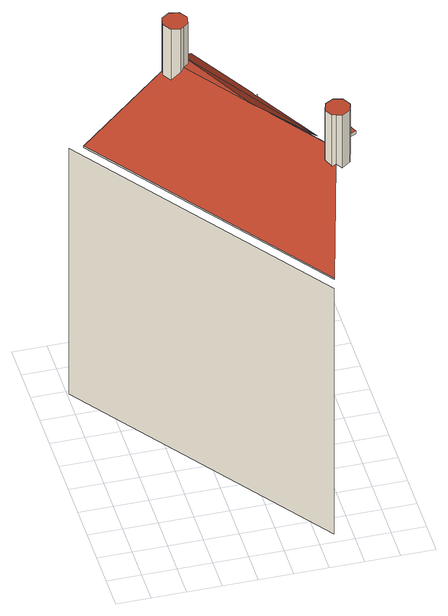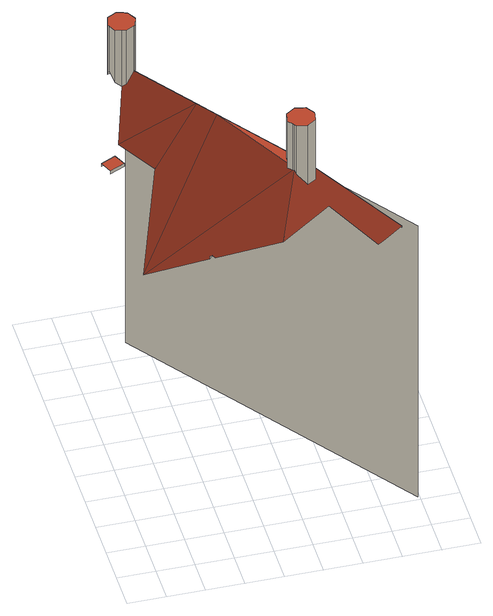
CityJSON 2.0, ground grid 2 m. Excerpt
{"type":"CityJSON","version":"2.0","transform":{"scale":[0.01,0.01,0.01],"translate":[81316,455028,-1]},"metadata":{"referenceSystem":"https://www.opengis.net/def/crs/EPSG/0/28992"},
"CityObjects":{
"building1":{"type":"Building","attributes":{"Volume":104797.07,"Dakoppervlakte":8542.52,"Muuroppervlakte":13883.88,"Vloeroppervlakte":5073.26,"hoogte_Z_max_in_m_NAP":34.28,"GEB_DOEL":"kantoorfunctie - kantoorfunctie,woonfunctie","yearOfConstruction":1620,"measuredHeight":34.75},"geometry":[{"type":"MultiSurface","lod":"2","boundaries":[[[0,1,2,3]],[[4,5,6,7]],[[8,9,10,11,12,13,14,15,16,4,17]],[[18,19,20,17]],[[21,22,19,18]],[[17,20,23,8]],[[24,25,22,21]],[[8,23,26,9]],[[27,28,25,24]],[[22,25,28,29,30,31,32,33,34,26,23,20,19]],[[35,29,28,27]],[[9,26,34,10]],[[36,30,29,35]],[[10,34,33,11]],[[11,33,32,37]],[[38,31,30,36]],[[37,32,31,38]],[[17,4,7,39,40,41,42,43,44,45,27,24,21,18]],[[36,35,27,45]],[[38,36,45,46,37]],[[40,47,48,41]],[[39,49,47,40]],[[41,48,50,42]],[[42,50,51,43]],[[52,53,49,39]],[[54,55,44]],[[43,51,56,57]],[[47,49,53,58,59,60,61,62,56,51,50,48]],[[63,54,44,43,57]],[[64,12,11,37,46,65,66]],[[67,58,53,52]],[[57,56,62,63]],[[46,45,44,55]],[[63,62,61,68]],[[69,59,58,67]],[[68,61,60,70]],[[70,60,59,69]],[[65,71,66]],[[72,73,74,75]],[[73,76,77,74]],[[78,76,73,72]],[[75,74,77,79]]],"semantics":{"surfaces":[{"type":"WallSurface"},{"type":"RoofSurface"}],"values":[0,0,1,0,0,0,0,0,0,1,0,0,0,0,0,0,0,1,1,1,0,0,0,0,0,1,0,1,1,1,0,0,1,0,0,0,0,null,0,1,0,0]}}]}
},
"vertices":[
[1097,68,53],[1097,68,1793],[8,1578,1793],[8,1578,53],[87,1568,1801],[87,1568,1793],[1117,140,1793],[1117,140,1801],[533,1589,2214],[579,1621,2216],[635,1611,2285],[642,1602,2304],[767,1856,2080],[480,1649,2080],[235,1675,1801],[214,1660,1801],[188,1641,1801],[526,1552,2258],[523,1533,2239],[523,1533,2596],[526,1552,2596],[555,1486,2237],[555,1486,2596],[533,1589,2596],[611,1476,2290],[611,1476,2596],[579,1621,2596],[625,1485,2311],[625,1485,2596],[658,1509,2596],[664,1544,2596],[668,1565,2596],[649,1592,2596],[642,1602,2596],[635,1611,2596],[658,1509,2311],[664,1544,2311],[649,1592,2301],[668,1565,2297],[1236,556,2249],[1217,562,2233],[1190,611,2242],[1206,665,2300],[1213,669,2311],[981,992,2311],[903,1099,2311],[1374,1465,1680],[1217,562,2596],[1190,611,2596],[1236,556,2596],[1206,665,2596],[1213,669,2596],[1271,546,2221],[1271,546,2596],[1347,878,2036],[1220,1104,2036],[1255,692,2596],[1255,692,2254],[1320,573,2596],[1336,627,2596],[1328,642,2596],[1309,676,2596],[1278,685,2596],[1278,685,2237],[1061,1667,1887],[1085,1651,1871],[1071,1645,1887],[1320,573,2232],[1309,676,2262],[1336,627,2289],[1328,642,2311],[1085,1651,1887],[1391,983,2036],[1391,983,2055],[1361,1047,2055],[1361,1047,2036],[1471,1021,2055],[1441,1085,2055],[1471,1021,2036],[1441,1085,2036]
]}
